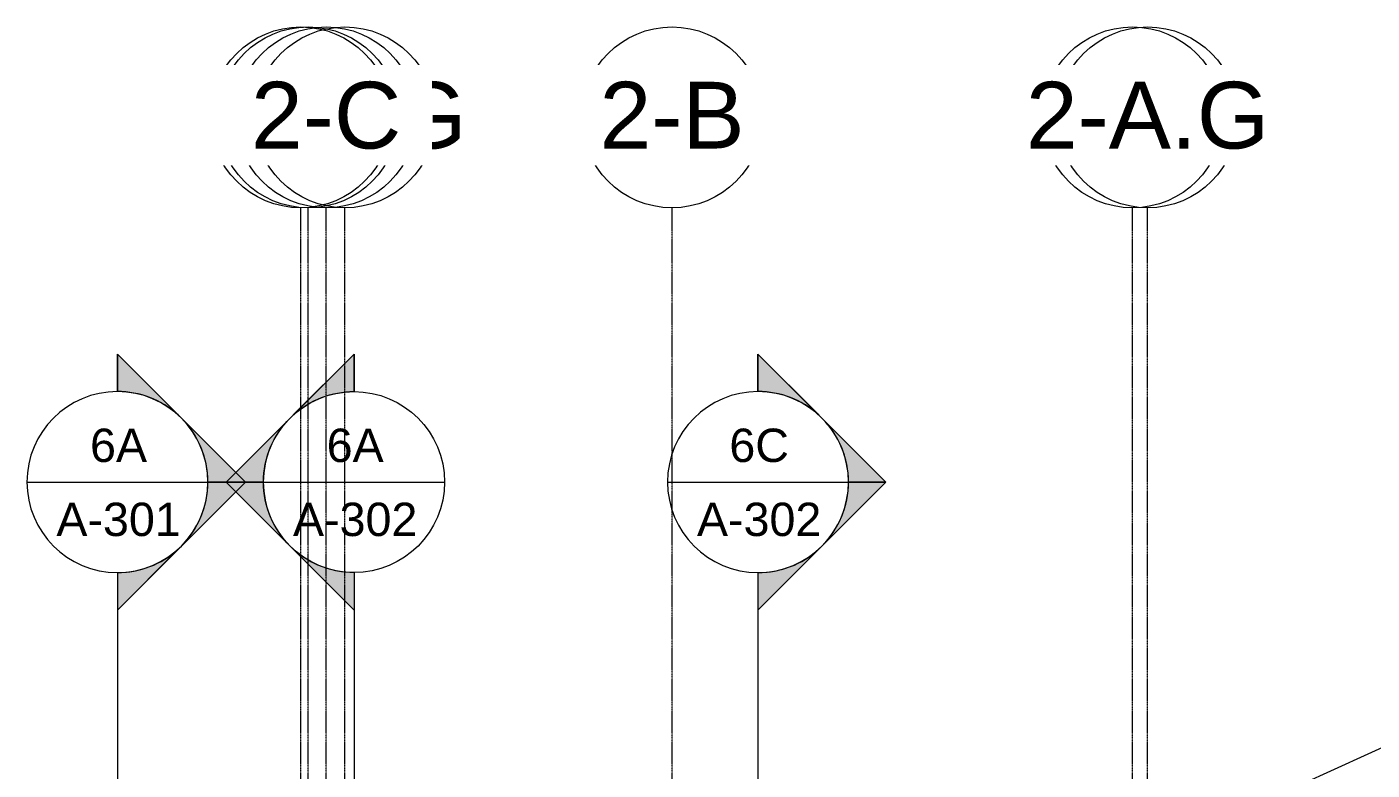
# Model space of a CAD drawing. Header units: inches. Extents: x 21386 to 98813, y -290 to 853.
# Drawn here: x 29204 to 29917, y 440 to 835 of the extents above; entities that cross this region are included whole.
import ezdxf

# ---------------------------------------------------------------- set-up
doc = ezdxf.new("R2010")
doc.units = ezdxf.units.IN
doc.header["$MEASUREMENT"] = 0
doc.linetypes.add('Grid Line 1_2_', pattern=[0.875, 0.5, -0.125, 0.125, -0.125])
for name, color, linetype, lineweight in [('A-ANNO-IDEN', 131, 'Continuous', 9), ('G-ANNO-SYMB', 111, 'Continuous', 9), ('S-GRID', 1, 'Continuous', 9), ('S-GRID-IDEN', 1, 'Continuous', 9)]:
    doc.layers.add(name, color=color, linetype=linetype, lineweight=lineweight)
doc.styles.add('Arial_2', font='arial.ttf', dxfattribs={"height": 35.407186})
doc.styles.add('Arial_3', font='arial.ttf', dxfattribs={"height": 17.703593})

# ---------------------------------------------------------------- blocks, each defined once
blk = doc.blocks.new('Grid - Grid Head - Circle-14747-Building Section - North_South looking East _ Clinic')
at = {"layer": 'S-GRID-IDEN'}
blk.add_circle((21143.8, 786.66), 48, dxfattribs=at)
blk = doc.blocks.new('Section - Section Head - Filled-1526-Building Section - North_South looking East _ Clinic')
at = {"layer": 'G-ANNO-SYMB'}
h = blk.add_hatch(color=256, dxfattribs=at)
edge = h.paths.add_edge_path(flags=0)
edge.add_arc((22248.83, 593.16), 48.06, 47.9216, 90)
edge.add_line((22248.83, 641.22), (22248.83, 661.04))
edge.add_line((22248.83, 661.04), (22281.04, 628.83))
h = blk.add_hatch(color=256, dxfattribs=at)
edge = h.paths.add_edge_path(flags=0)
edge.add_line((22282.77, 627.1), (22316.72, 593.16))
edge.add_line((22316.72, 593.16), (22296.83, 593.16))
edge.add_arc((22248.83, 593.16), 48, 360, 405)
h = blk.add_hatch(color=256, dxfattribs=at)
edge = h.paths.add_edge_path(flags=0)
edge.add_arc((22248.83, 593.16), 48, 315, 360)
edge.add_line((22296.83, 593.16), (22316.72, 593.16))
edge.add_line((22316.72, 593.16), (22282.77, 559.22))
h = blk.add_hatch(color=256, dxfattribs=at)
edge = h.paths.add_edge_path(flags=0)
edge.add_line((22281.04, 557.48), (22248.83, 525.27))
edge.add_line((22248.83, 525.27), (22248.83, 545.09))
edge.add_arc((22248.83, 593.16), 48.06, 270, 312.0784)
for p, q in [((22316.72, 593.16), (22248.83, 661.04)), ((22248.83, 641.16), (22248.83, 661.04)), ((22281.04, 628.83), (22248.83, 661.04)), ((22248.83, 661.04), (22248.83, 641.22)), ((22316.72, 593.16), (22282.77, 627.1)), ((22316.72, 593.16), (22248.83, 525.27)), ((22282.77, 559.22), (22316.72, 593.16)), ((22296.83, 593.16), (22316.72, 593.16)), ((22316.72, 593.16), (22296.83, 593.16)), ((22248.83, 525.27), (22281.04, 557.48)), ((22248.83, 545.16), (22248.83, 525.27)), ((22248.83, 545.09), (22248.83, 525.27))]:
    blk.add_line(p, q, dxfattribs=at)
for radius, start, end in [(48, 90, 270), (48.06, 47.9216, 90), (48, 270, 90), (48, 360, 45), (48, 315, 360), (48.06, 270, 312.0784)]:
    blk.add_arc((22248.83, 593.16), radius, start, end, dxfattribs=at)

msp = doc.modelspace()

# ---------------------------------------------------------------- linework, layer by layer
at = {"layer": 'A-ANNO-IDEN', "color": 153}
msp.add_line((29408.75, 218.44), (30070.44, 519.9), dxfattribs=at)
at = {"layer": 'G-ANNO-SYMB'}
for p, q in [((29203.54, 593.16), (29299.54, 593.16)), ((29329.07, 593.16), (29425.07, 593.16)), ((29543.34, 593.16), (29639.34, 593.16)), ((29251.54, 545.16), (29251.54, -79.66)), ((29377.07, 545.16), (29377.07, -79.66)), ((29591.34, 545.16), (29591.34, -79.66))]:
    msp.add_line(p, q, dxfattribs=at)
at = {"layer": 'S-GRID', "linetype": 'Grid Line 1_2_'}
for p, q in [((29348.76, -273.16), (29348.76, 738.66)), ((29352.76, -273.16), (29352.76, 738.66)), ((29362.26, -273.16), (29362.26, 738.66)), ((29362.26, -273.16), (29362.26, 738.66)), ((29372.26, -273.16), (29372.26, 738.66)), ((29545.76, -273.16), (29545.76, 738.66)), ((29545.76, -273.16), (29545.76, 738.66)), ((29790.01, -273.16), (29790.01, 738.66)), ((29790.01, -273.16), (29790.01, 738.66)), ((29798.01, -273.16), (29798.01, 738.66)), ((29798.01, -273.16), (29798.01, 738.66))]:
    msp.add_line(p, q, dxfattribs=at)

# ---------------------------------------------------------------- block references
at = {"layer": 'G-ANNO-SYMB'}
for p in [(7002.71, 0), (7342.51, 0)]:
    msp.add_blockref('Section - Section Head - Filled-1526-Building Section - North_South looking East _ Clinic', p, dxfattribs=at)
at = {"layer": 'G-ANNO-SYMB', "extrusion": (0, 0, -1)}
msp.add_blockref('Section - Section Head - Filled-1526-Building Section - North_South looking East _ Clinic', (-51625.9, 0), dxfattribs=at)
at = {"layer": 'S-GRID-IDEN'}
for p in [(8208.96, 0), (8401.96, 0), (8646.21, 0)]:
    msp.add_blockref('Grid - Grid Head - Circle-14747-Building Section - North_South looking East _ Clinic', p, dxfattribs=at)

# ---------------------------------------------------------------- texts
at = {"layer": 'G-ANNO-SYMB', "char_height": 17.704, "attachment_point": 2, "line_spacing_factor": 0.938532, "style": 'Arial_3'}
for s, insert, width in [('6A', (29252.16, 621.5), 36.072), ('6A', (29377.68, 621.5), 36.072), ('6C', (29591.95, 621.5), 37.584), ('A-301', (29252.16, 582.22), 78.624), ('A-302', (29377.68, 582.22), 78.624), ('A-302', (29591.95, 582.22), 78.624)]:
    msp.add_mtext(s, dxfattribs=dict(at, insert=insert, width=width))

# ---------------------------------------------------------------- next in the draw order: texts
at = {"layer": 'S-GRID-IDEN', "char_height": 35.407, "width": 85.104, "attachment_point": 2, "line_spacing_factor": 0.938532, "style": 'Arial_2', "bg_fill": 3, "box_fill_scale": 1.25, "bg_fill_color": 0, "bg_fill_transparency": 0}
for s, insert in [('3-3', (29352.75, 805.53)), ('3-2', (29545.75, 805.53)), ('3-1', (29790, 805.53))]:
    msp.add_mtext(s, dxfattribs=dict(at, insert=insert))

# ---------------------------------------------------------------- next in the draw order: block references
at = {"layer": 'S-GRID-IDEN'}
for p in [(8204.96, 0), (8401.96, 0), (8654.21, 0)]:
    msp.add_blockref('Grid - Grid Head - Circle-14747-Building Section - North_South looking East _ Clinic', p, dxfattribs=at)

# ---------------------------------------------------------------- next in the draw order: texts
at = {"layer": 'S-GRID-IDEN', "char_height": 35.407, "attachment_point": 2, "line_spacing_factor": 0.938532, "style": 'Arial_2', "bg_fill": 3, "box_fill_scale": 1.25, "bg_fill_color": 0, "bg_fill_transparency": 0}
for s, insert, width in [('3-3.G', (29348.75, 805.53), 147.312), ('2-B', (29545.75, 805.53), 91.584), ('3-1.G', (29798, 805.53), 147.312)]:
    msp.add_mtext(s, dxfattribs=dict(at, insert=insert, width=width))

# ---------------------------------------------------------------- next in the draw order: block references
at = {"layer": 'S-GRID-IDEN'}
for p in [(8218.46, 0), (8646.21, 0)]:
    msp.add_blockref('Grid - Grid Head - Circle-14747-Building Section - North_South looking East _ Clinic', p, dxfattribs=at)

# ---------------------------------------------------------------- next in the draw order: texts
at = {"layer": 'S-GRID-IDEN', "char_height": 35.407, "width": 91.584, "attachment_point": 2, "line_spacing_factor": 0.938532, "style": 'Arial_2', "bg_fill": 3, "box_fill_scale": 1.25, "bg_fill_color": 0, "bg_fill_transparency": 0}
for s, insert in [('1-A', (29362.25, 805.53)), ('2-A', (29790, 805.53))]:
    msp.add_mtext(s, dxfattribs=dict(at, insert=insert))

# ---------------------------------------------------------------- next in the draw order: block references
at = {"layer": 'S-GRID-IDEN'}
for p in [(8228.46, 0), (8654.21, 0)]:
    msp.add_blockref('Grid - Grid Head - Circle-14747-Building Section - North_South looking East _ Clinic', p, dxfattribs=at)

# ---------------------------------------------------------------- next in the draw order: texts
at = {"layer": 'S-GRID-IDEN', "char_height": 35.407, "width": 153.792, "attachment_point": 2, "line_spacing_factor": 0.938532, "style": 'Arial_2', "bg_fill": 3, "box_fill_scale": 1.25, "bg_fill_color": 0, "bg_fill_transparency": 0}
for s, insert in [('1-A.G', (29372.25, 805.53)), ('2-A.G', (29798, 805.53))]:
    msp.add_mtext(s, dxfattribs=dict(at, insert=insert))

# ---------------------------------------------------------------- next in the draw order: block references
at = {"layer": 'S-GRID-IDEN'}
msp.add_blockref('Grid - Grid Head - Circle-14747-Building Section - North_South looking East _ Clinic', (8218.46, 0), dxfattribs=at)

# ---------------------------------------------------------------- next in the draw order: texts
at = {"layer": 'S-GRID-IDEN', "insert": (29362.25, 805.53), "char_height": 35.407, "width": 94.608, "attachment_point": 2, "line_spacing_factor": 0.938532, "style": 'Arial_2', "bg_fill": 3, "box_fill_scale": 1.25, "bg_fill_color": 0, "bg_fill_transparency": 0}
msp.add_mtext('2-C', dxfattribs=at)

doc.saveas('drawing.dxf')
